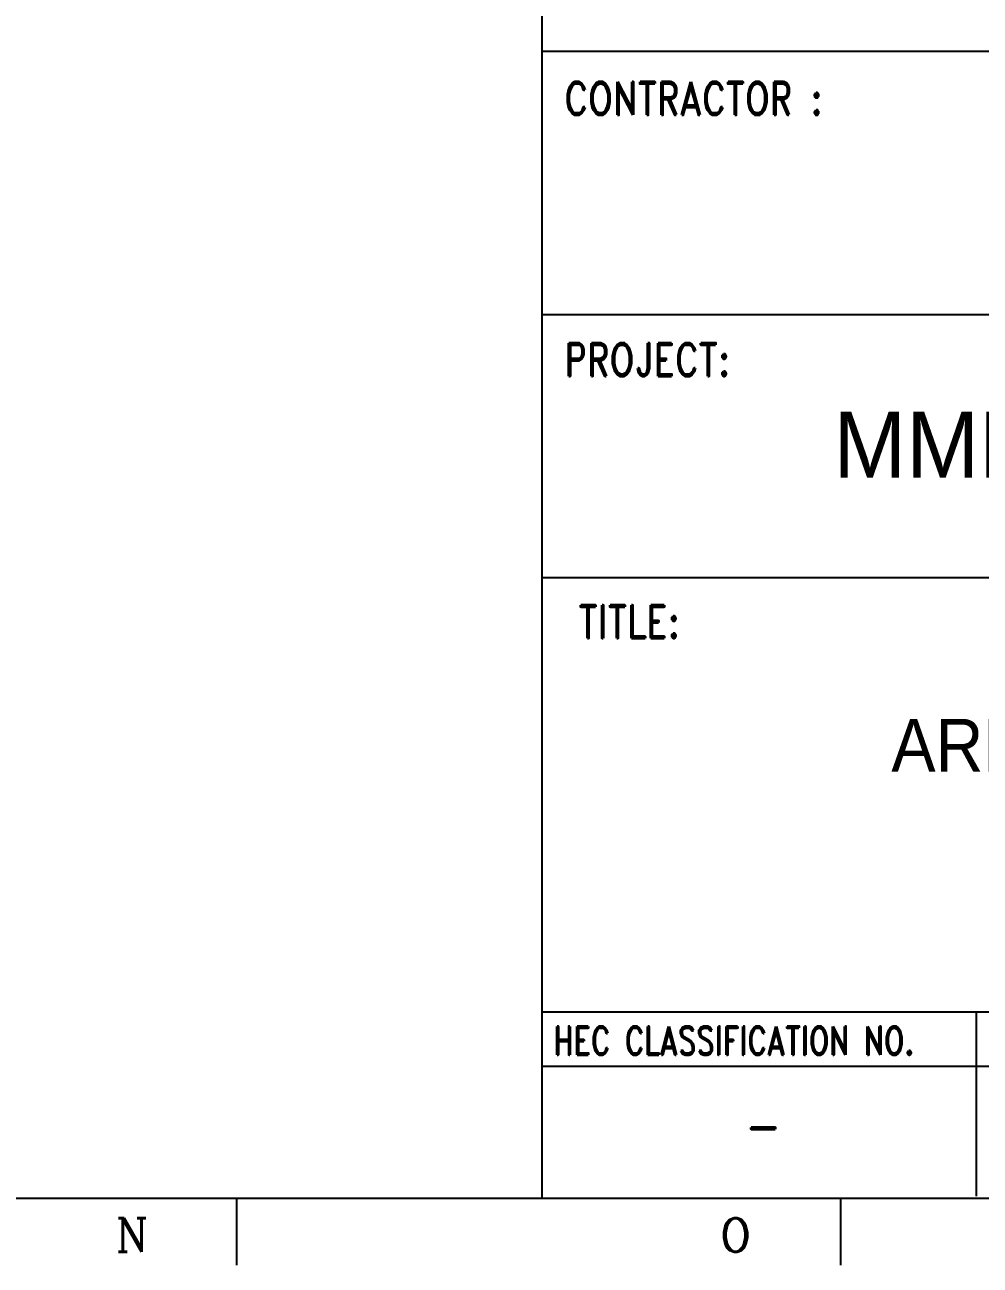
# Model space of a CAD drawing. Header units: millimetres. Extents: x 376548 to 485787, y -156716 to -17718.
# Drawn here: x 449830 to 452908, y -42636 to -38639 of the extents above; entities that cross this region are included whole.
import ezdxf
from ezdxf.enums import TextEntityAlignment as Align

# ---------------------------------------------------------------- set-up
doc = ezdxf.new("R2010")
doc.units = ezdxf.units.MM
doc.header["$LTSCALE"] = 2
doc.layers.add('TAN-TIT', color=30, linetype='Continuous')
doc.styles.add('COM', font='COMPLEX', dxfattribs={"height": 5})
doc.styles.add('KJR', font='arial.ttf', dxfattribs={"width": 0.8})
doc.styles.add('RD', font='sanss___.ttf')
doc.styles.add('RD20', font='ROMAND.SHX', dxfattribs={"width": 0.8, "height": 2})
doc.styles.add('RD6', font='ROMAND.shx', dxfattribs={"width": 0.83, "height": 6})

# ---------------------------------------------------------------- blocks, each defined once
blk = doc.blocks.new('BORDER')
at = {"layer": 'TAN-TIT'}
for p, q in [((19323.7, 4632.3), (19323.7, 352)), ((19323.7, 2816.3), (23282.3, 2816.3)), ((19323.7, 2250.8), (23282.3, 2250.8)), ((19323.7, 1685.2), (23282.3, 1685.2)), ((19323.7, 752.1), (23282.3, 752.1)), ((20256.8, 752.1), (20256.8, 356.3)), ((23282.3, 634.8), (19323.7, 634.8)), ((497.7, 352), (23282.3, 352)), ((18667.7, 352), (18667.7, 207.8)), ((19965.6, 352), (19965.6, 207.8))]:
    blk.add_line(p, q, dxfattribs=at)
at = {"layer": 'TAN-TIT', "style": 'RD6'}
for s, height, width, p in [('CONTRACTOR :', 70.69, 0.8, (19372.4, 2679.4)), ('PROJECT:', 70.69, 0.8, (19372.4, 2118.2)), ('TITLE:', 70.69, 0.8, (19402.5, 1555.1)), ('HEC CLASSIFICATION NO.', 61.2, 0.75, (19348.9, 659.8))]:
    blk.add_text(s, height=height, dxfattribs=dict(at, width=width)).set_placement(p)
at = {"layer": 'TAN-TIT', "style": 'COM'}
for s, p in [('N', (18408.2, 236.6)), ('O', (19706, 236.6))]:
    blk.add_text(s, height=72.1, dxfattribs=at).set_placement(p)

msp = doc.modelspace()

# ---------------------------------------------------------------- block references
at = {"xscale": 1.5, "yscale": 1.5, "zscale": 1.5}
msp.add_blockref('BORDER', (422510, -42948.2), dxfattribs=at)

# ---------------------------------------------------------------- texts
at = {"style": 'KJR', "width": 0.9519}
msp.add_text('MMRP CHALK RIVER PROJECT', height=212.069, dxfattribs=at).set_placement((452435, -40098.2), (456650, -40098.2), align=Align.FIT)
at = {"style": 'RD', "width": 0.9}
msp.add_text('ARRANGEMENT FOR NP BUILDING (2/15)', height=169.655, dxfattribs=at).set_placement((452622.1, -41045.4))
at = {"style": 'RD20'}
msp.add_text('-', height=106, dxfattribs=at).set_placement((452209.2, -42243.5), align=Align.CENTER)

doc.saveas('drawing.dxf')
